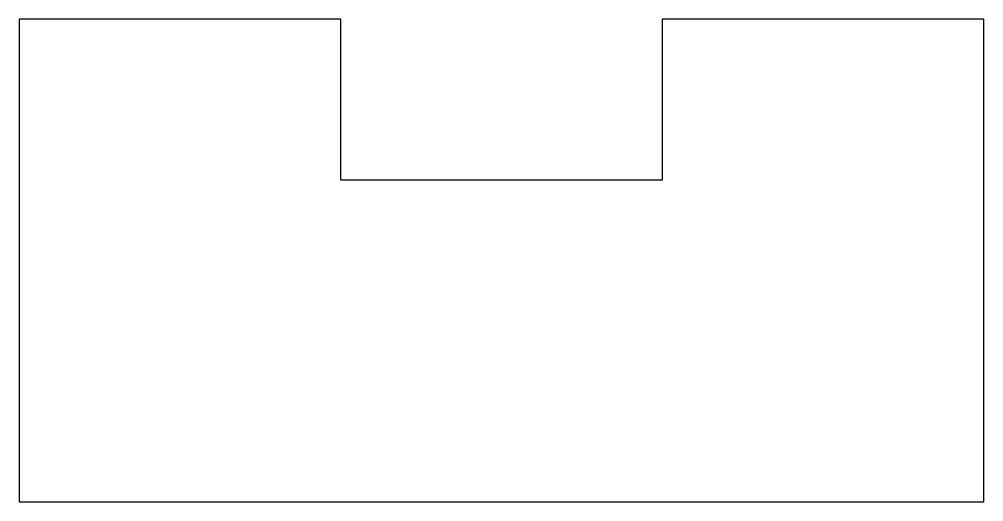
# Model space of a CAD drawing. Header units: inches. Extents: x 10 to 70, y 10 to 40.
import ezdxf

# ---------------------------------------------------------------- set-up
doc = ezdxf.new("R2010")
doc.units = ezdxf.units.IN
doc.header["$MEASUREMENT"] = 0

msp = doc.modelspace()

# ---------------------------------------------------------------- linework, layer by layer
for p, q in [((30, 40), (10, 40)), ((10, 40), (10, 10)), ((30, 30), (30, 40)), ((70, 40), (50, 40)), ((50, 40), (50, 30)), ((70, 10), (70, 40)), ((50, 30), (30, 30)), ((10, 10), (70, 10))]:
    msp.add_line(p, q)

doc.saveas('drawing.dxf')
